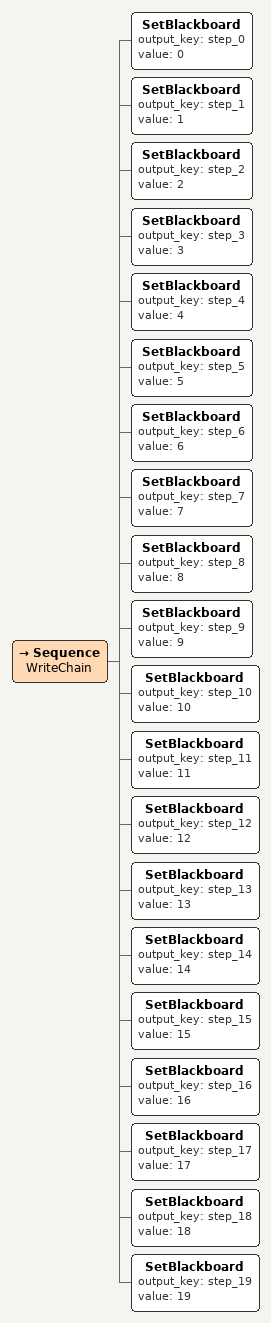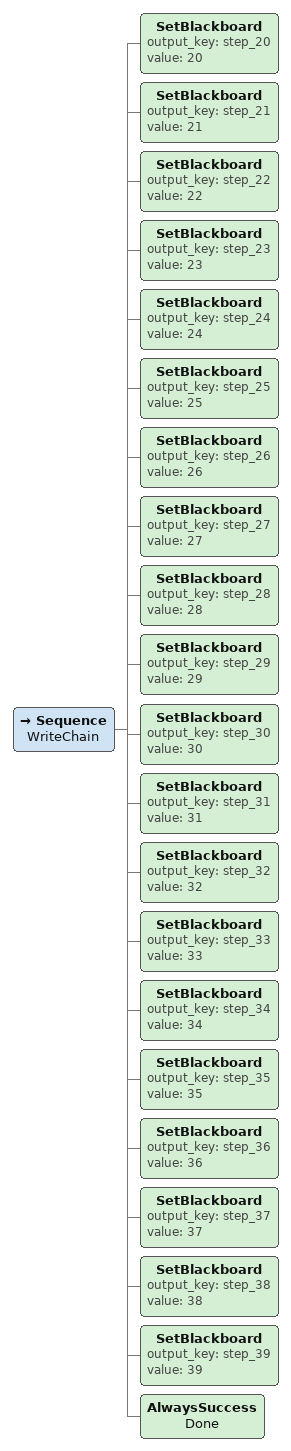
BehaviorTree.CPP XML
<Sequence name="WriteChain">
  <SetBlackboard output_key="step_0" value="0"/>
  <SetBlackboard output_key="step_1" value="1"/>
  <SetBlackboard output_key="step_2" value="2"/>
  <SetBlackboard output_key="step_3" value="3"/>
  <SetBlackboard output_key="step_4" value="4"/>
  <SetBlackboard output_key="step_5" value="5"/>
  <SetBlackboard output_key="step_6" value="6"/>
  <SetBlackboard output_key="step_7" value="7"/>
  <SetBlackboard output_key="step_8" value="8"/>
  <SetBlackboard output_key="step_9" value="9"/>
  <SetBlackboard output_key="step_10" value="10"/>
  <SetBlackboard output_key="step_11" value="11"/>
  <SetBlackboard output_key="step_12" value="12"/>
  <SetBlackboard output_key="step_13" value="13"/>
  <SetBlackboard output_key="step_14" value="14"/>
  <SetBlackboard output_key="step_15" value="15"/>
  <SetBlackboard output_key="step_16" value="16"/>
  <SetBlackboard output_key="step_17" value="17"/>
  <SetBlackboard output_key="step_18" value="18"/>
  <SetBlackboard output_key="step_19" value="19"/>
</Sequence>

<Sequence name="WriteChain">
  <SetBlackboard output_key="step_20" value="20"/>
  <SetBlackboard output_key="step_21" value="21"/>
  <SetBlackboard output_key="step_22" value="22"/>
  <SetBlackboard output_key="step_23" value="23"/>
  <SetBlackboard output_key="step_24" value="24"/>
  <SetBlackboard output_key="step_25" value="25"/>
  <SetBlackboard output_key="step_26" value="26"/>
  <SetBlackboard output_key="step_27" value="27"/>
  <SetBlackboard output_key="step_28" value="28"/>
  <SetBlackboard output_key="step_29" value="29"/>
  <SetBlackboard output_key="step_30" value="30"/>
  <SetBlackboard output_key="step_31" value="31"/>
  <SetBlackboard output_key="step_32" value="32"/>
  <SetBlackboard output_key="step_33" value="33"/>
  <SetBlackboard output_key="step_34" value="34"/>
  <SetBlackboard output_key="step_35" value="35"/>
  <SetBlackboard output_key="step_36" value="36"/>
  <SetBlackboard output_key="step_37" value="37"/>
  <SetBlackboard output_key="step_38" value="38"/>
  <SetBlackboard output_key="step_39" value="39"/>
  <AlwaysSuccess name="Done"/>
</Sequence>
